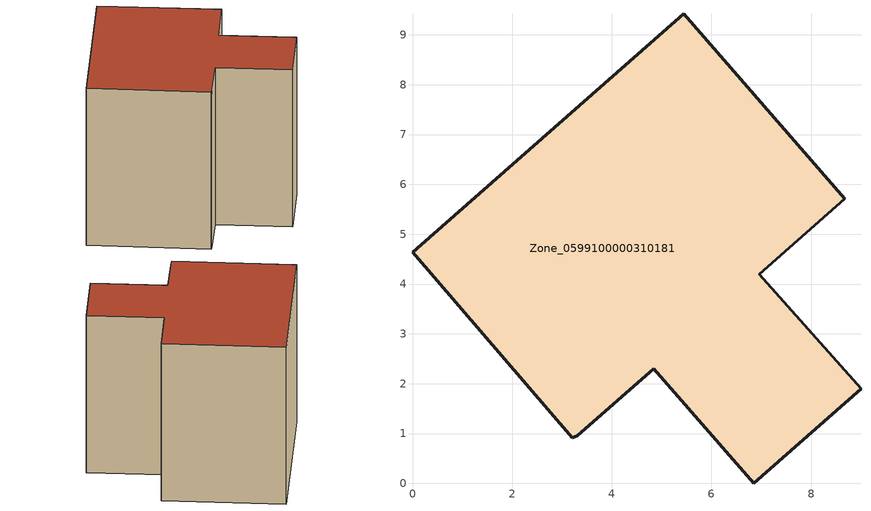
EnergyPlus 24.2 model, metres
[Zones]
Zone_0599100000310181
 floor ground (C_G): 6.96,4.2 9,1.9 6.85,0 4.84,2.3 3.3,0.96 3.2,0.91 0,4.64 5.44,9.43 8.68,5.72 z0
 wall outside (C_F): 3.2,0.91 3.3,0.96 4.84,2.3 6.85,0 9,1.9 6.96,4.2 8.68,5.72 5.44,9.43 0,4.64 3.2,0.91 z0:6.9
 roof outside (C_R): 5.44,9.43 0,4.64 3.2,0.91 3.3,0.96 4.84,2.3 6.85,0 9,1.9 6.96,4.2 8.68,5.72 z6.9
[BUILDING]
Pand.0599100000310181: North Axis=0; Terrain=City; Loads Convergence Tolerance Value=0.04; Temperature Convergence Tolerance Value=0.4; Solar Distribution=FullExterior; Maximum Number of Warmup Days=25; Minimum Number of Warmup Days=1
[Site:Location]
Rotterdam.The.Hague.AP_ZH_NLD Design_Conditions: Latitude=51.96; Longitude=4.45; Time Zone=1; Elevation=-4.5
[SITE:GROUNDTEMPERATURE:BUILDINGSURFACE]
18, 18, 18, 18, 18, 18, 18, 18, 18, 18, 18, 18
[MATERIAL] Thermal Absorptance=0.9; Solar Absorptance=0.7; Visible Absorptance=0.7
Name | Roughness | Thickness | Conductivity | Density | Specific Heat
G.TI.1946 | MediumSmooth | 0.15 | 1 | 540 | 1210
F.TI.1946 | Rough | 0.3 | 0.857143 | 1920 | 840
R.TI.1946 | MediumRough | 0.2 | 0.1 | 1500 | 1000
[CONSTRUCTION]
C_G: G.TI.1946
C_F: F.TI.1946
C_R: R.TI.1946
[ZONE]
Zone_0599100000310181: Type=1; Multiplier=1; Ceiling Height=Autocalculate; Volume=Autocalculate; Floor Area=autocalculate; Part of Total Floor Area=Yes
[ZONEINFILTRATION:DESIGNFLOWRATE]
Infil_Zone_0599100000310181: Zone or ZoneList or Space or SpaceList=Zone_0599100000310181; Schedule=AlwaysOn; Design Flow Rate Calculation Method=Flow/Area; Flow Rate per Floor Area=0.003; Constant Term Coefficient=1; Temperature Term Coefficient=0; Velocity Term Coefficient=0; Velocity Squared Term Coefficient=0
[HVACTEMPLATE:ZONE:IDEALLOADSAIRSYSTEM]
Zone_0599100000310181: Maximum Heating Supply Air Temperature=50; Minimum Cooling Supply Air Temperature=13; Maximum Heating Supply Air Humidity Ratio=0.0156; Minimum Cooling Supply Air Humidity Ratio=0.0077; Heating Limit=NoLimit; Cooling Limit=NoLimit; Dehumidification Control Type=ConstantSensibleHeatRatio; Cooling Sensible Heat Ratio=0.7; Dehumidification Setpoint=60; Humidification Control Type=None; Humidification Setpoint=30; Outdoor Air Method=None; Outdoor Air Flow Rate per Person=0.00944; Outdoor Air Flow Rate per Zone Floor Area=0; Outdoor Air Flow Rate per Zone=0; Demand Controlled Ventilation Type=None; Outdoor Air Economizer Type=NoEconomizer; Heat Recovery Type=None; Sensible Heat Recovery Effectiveness=0.7; Latent Heat Recovery Effectiveness=0.65
[ZONECONTROL:THERMOSTAT]
ThermostatControl_Zone_0599100000310181: Zone or ZoneList=Zone_0599100000310181; Control Type Schedule=DualSetpointControlType; Control 1=Thermostat_Zone_0599100000310181; Temperature Difference Between Cutout And Setpoint=0
[THERMOSTATSETPOINT:DUALSETPOINT]
Thermostat_Zone_0599100000310181: Heating Setpoint Temperature Schedule=HeatingSetpoint_Zone_0599100000310181; Cooling Setpoint Temperature Schedule=CoolingSetpoint_Zone_0599100000310181
[SCHEDULE:COMPACT]
HeatingSetpoint_Zone_0599100000310181: Through: 12/31, For: AllDays, Until: 24:00, 21
CoolingSetpoint_Zone_0599100000310181: Through: 12/31, For: AllDays, Until: 24:00, 24
DualSetpointControlType: Through: 12/31, For: AllDays, Until: 24:00, 4
AlwaysOn: Through: 12/31, For: AllDays, Until: 24:00, 1
